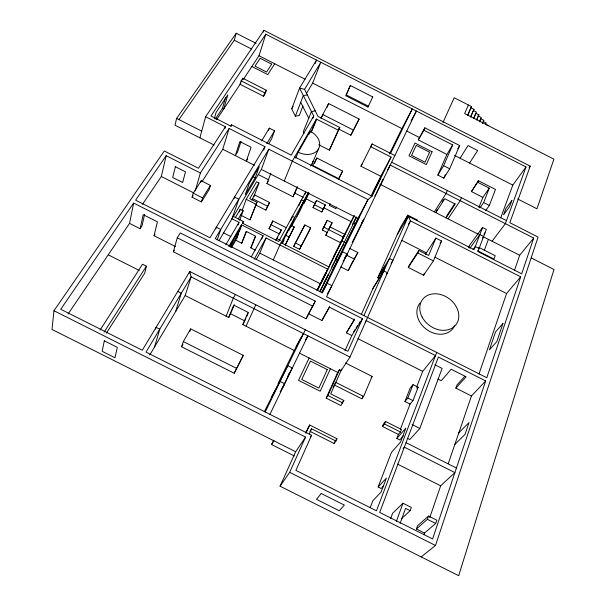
<?xml version="1.0" encoding="UTF-8"?>
<svg xmlns="http://www.w3.org/2000/svg" width="606" height="606" viewBox="0 0 606 606"><rect width="100%" height="100%" fill="white"/><g stroke="black" fill="none" stroke-linecap="round" stroke-linejoin="round"><path stroke-width="0.91" d="M53.957 310.726L52.01 329.452L295.667 451.735L305.553 437.085L53.957 310.726L164.324 150.985L198.442 168.271L225.424 126.798L205.616 116.738L263.936 30.3L530.205 166.15L509.828 222.69L538.09 237.075L435.487 545.461L421.208 556.922M68.092 313.984L129.54 223.372L133.646 203.063L362.509 318.703L347.927 351.275L189.792 271.503L142.281 350.238L60.744 309.272L133.646 203.063M129.54 223.372L140.13 228.72L143.213 214.668L157.416 221.841L154.038 235.742L175.528 246.589M144.569 214.418L142.039 225.856L140.13 228.72M142.471 204.305L161.317 176.513L166.173 155.674L200.374 173.005L195.261 190.898M256.043 43.352L236.242 33.254L176.619 118.405L175.013 125.215L214.13 145.061M100.051 330.073L142.539 264.231L146.394 266.17L144.698 273.185L106.353 333.202M199.882 137.835L205.616 116.738M173.361 251.785L177.263 237.772L180.308 232.946L315.325 301.152L306.083 318.771L173.361 251.785L174.361 250.195M178.785 119.806L234.287 40.223L236.242 33.254M192.079 197.223L193.231 193.162L201.192 180.747L210.433 185.428L209.199 189.489L201.374 201.927L192.079 197.223L193.072 195.67M214.35 118.587L216.092 112.443L227.833 94.869L223.705 108.997L222.341 108.3M155.606 329.096L156.113 327.316L159.772 329.149L154.575 346.912M200.715 182.383L201.192 180.747M225.515 97.748L222.44 108.353L215.365 118.988M201.374 201.927L202.578 197.889L210.433 185.428M224.879 128.608L225.424 126.798M241.12 80.871L240.074 84.295L263.549 96.24L265.208 93.619L266.352 90.241L242.839 78.272L241.12 80.871L264.686 92.862L263.549 96.24M242.317 79.984L242.839 78.272M202.033 181.671L222.773 149.25L229.136 128.487L264.943 146.675L263.671 150.197M230.954 126.624L231.507 124.813L291.191 155.128L313.726 116.011L299.553 88.135L316.506 60.077L315.165 63.554M175.626 311.575L181.33 293.206L177.778 291.418M263.398 32.035L263.936 30.3M189.231 273.291L189.792 271.503L191.102 276.919L185.171 295.546L149.78 354.957M243.309 79.424L258.997 55.752L265.792 34.201L526.008 166.953L505.374 223.659L492.072 241.226M241.044 141.38L237.59 151.947L235.295 155.606L239.878 141.546L251.089 147.235L246.301 161.188L247.649 158.984M215.736 228.985L216.319 227.22L220.728 229.454L217.153 239.976M485.694 380.947L432.601 538.946L379.689 512.418L438.373 357.04L485.694 380.947L471.445 395.976L448.213 463.772M397.256 234.575L408.368 216.274L410.489 220.879L520.683 276.836L486.777 377.743L326.543 296.766L416.398 111.034L411.141 120.821M387.545 170.081L390.241 165.09L533.712 238.075L521.698 273.829L477.922 251.596L486.315 229.401L482.55 227.485L469.703 245.142L468.68 247.778M435.691 523.478L436.79 520.206L428.54 516.062L417.519 525.796L416.398 528.993L424.465 533.038L435.691 523.478L427.419 519.327L416.398 528.993M181.573 346.776L183.345 341.579L190.663 328.876L243.286 355.366L234.227 373.251L181.573 346.776L182.936 344.405M233.946 198.76L234.537 197.048L238.832 199.222L231.924 218.895M427.419 519.327L428.54 516.062M423.867 534.795L424.465 533.038M429.79 517.501L440.66 485.8L454.894 472.604L404.331 447.167L403.066 448.569M478.967 374.038L506.571 293.524L520.683 276.836M514.539 270.261L519.683 255.262L533.712 238.075M189.754 331.512L190.663 328.876M471.445 395.976L455.863 388.105L456.985 384.977L464.802 376.281M239.355 211.858L240.287 209.244L243.15 210.691L239.681 220.251M268.496 130.608L269.375 128.154L274.579 130.798L271.594 138.956L268.708 143.751M401.558 518.706L410.164 510.661L411.322 507.427L402.975 503.23L392.59 513.297L390.696 518.433M242.074 210.676L246.195 199.291L256.565 181.785L258.959 182.997L253.952 196.495M400.119 523.425L405.558 508.358L410.164 510.661M238.082 224.924L239.014 222.334L231.5 218.539M255.202 177.831L259.27 166.642L249.263 183.368L245.294 194.465L255.202 177.831L252.755 176.596M230.189 246.975L231.636 242.998L229.735 246.263M396.294 521.554L402.975 503.23M218.971 240.68L261.36 169.407L268.784 149.205L367.971 199.579L372.031 196.185L391.059 157.06L370.743 146.713L372.145 143.97L394.87 155.537M231.613 247.43L235.779 240.264L241.468 224.796L263.087 235.734L261.716 239.112M236.726 238.628L238.31 234.325M239.264 231.75L241.483 225.727M242.756 223.22L243.392 221.501L232.977 216.228M251.801 200.154L254.55 194.89L269.519 202.48L265.852 210.115L255.065 204.654M500.707 217.865L512.812 185.11L526.008 166.953M407.3 438.289L409.785 439.539L419.814 428.442L442.122 368.418L434.835 364.729M484.262 250.498L488.413 239.37M303.015 105.989L299.296 115.504L295.364 116.163L291.721 108.86L299.553 88.135L304.591 89.34L317.93 116.375L339.792 127.502L329.361 150.152L318.688 144.728M240.491 215.054L249.975 219.849L256.989 202.306L249.74 198.639L258.959 182.997M256.989 202.306L249.975 219.849M235.779 240.264L241.68 243.241L246.18 231.371L255.421 236.052L250.763 247.839L255.368 250.164M246.483 231.424L241.68 243.241M482.55 227.485L474.089 249.649L408.368 216.274L363.888 315.635M436.691 352.434L376.47 510.805L295.887 470.392L311.575 435.282L146.001 352.101L191.102 276.919L350.003 357.063L410.489 220.879L408.542 224.046M297.508 187.239L292.993 196.753L266.935 183.542L270.89 173.202M485.565 210.759L489.36 205.449L495.488 189.436L478.339 180.702L471.438 191.557L482.853 197.367L489.277 188.148L477.71 182.254L471.438 191.557M370.13 507.737L372.811 500.791L381.06 492.11L386.416 478.089L378.129 486.989L381.166 488.512L383.734 485.785M378.129 486.989L391.484 452.341L400.49 442.198L405.876 428.101L396.832 438.449L399.771 439.933L403.414 435.805M396.832 438.449L398.369 434.457L400.483 432.025L401.467 429.472L385.53 421.45L383.492 423.935L382.484 426.457L398.369 434.457M400.354 429.306L410.073 404.088L412.981 400.627L418.125 387.242L413.004 384.659L410.126 388.196L404.937 401.498L410.073 404.088M416.572 387.234L422.685 371.357L435.494 355.586L366.206 320.574L365.221 322.104M295.364 116.163L303.318 95.551L307.34 94.915M479.922 207.888L483.671 202.555L489.277 188.148M404.937 401.498L407.808 398.021L413.004 384.659M478.892 207.487L482.853 197.367M306.53 93.392L312.651 83.098L320.801 62.267L304.591 89.34M265.852 210.115L269.519 202.48M252.028 245.347L255.361 236.923M382.484 426.457L384.522 423.988L385.53 421.45M226.114 316.18L233.295 298.197L235.363 294.493M477.71 182.254L478.339 180.702M185.171 295.546L228.727 317.491L233.734 305.129L248.096 312.378L242.801 324.581L294.205 350.488L303.462 333.588M284.267 181.027L292.319 161.158L316.393 119.056L338.307 130.207L329.361 150.152M228.727 317.491L234.431 304.742M295.758 158.174L298.205 152.189L310.189 131.207A16.089 12.052 23.4 0 1 318.506 148.978A16.089 12.052 23.4 0 1 298.205 152.189M312.688 118.549L313.726 116.011M461.416 197.692L460.189 200.677L448.054 218.857M279.525 234.045L269.041 228.735L272.806 220.917L286.38 227.795M271.435 224.25L272.806 220.917M256.133 259.716L259.792 253.141L266.042 237.976L327.907 269.276L317.355 289.57M308.765 134.661L310.189 131.207M435.881 238.12L428.662 255.452L418.86 250.483L409.345 265.004L408.292 267.466L423.564 275.207L433.426 260.891L441.592 241.021L435.881 238.12L425.404 254.422M310.802 132.547L316.393 119.056M423.564 275.207L424.276 273.495M311.976 130.722L316.18 120.594M485.482 124.738L486.201 123.01L483.073 121.412L483.777 120.299L480.649 118.7L479.558 121.283M482.331 123.753L483.777 120.299M320.877 118.132L328.611 103.535L359.116 119.071L350.844 135.221L338.436 128.911M327.013 107.33L328.611 103.535M362.236 397.968L362.971 396.233M335.929 382.219L334.164 384.886L361.873 398.839L363.638 396.438L372.076 376.409L345.488 362.994M479.528 121.889L481.346 117.579L478.21 115.973L476.748 119.42M447.342 190.534L446.092 193.496L434.313 211.873M437.077 209.706L435.828 212.638L444.781 198.738L455.227 204.048L446.069 217.849L447.296 214.903L454.932 203.381M476.717 120.018L478.914 114.845L475.771 113.246L473.559 118.405M292.993 196.753L297.319 186.61M305.719 432.548L309.666 425.003L336.921 438.699L335.929 441.024L311.598 428.806L309.901 431.313L334.103 443.471L335.095 441.153M473.892 118.132L476.467 112.11L473.324 110.504L470.726 116.519M408.292 267.466L417.799 252.967L418.86 250.483M275.927 240.074L281.298 229.924L270.753 224.591M279.874 233.219L281.298 229.924M446.895 154.447L437.843 175.104L443.842 178.156L449.697 168.779L459.681 145.561L424.874 127.813L418.329 139.895L446.895 154.447L452.682 144.932L423.761 130.192L418.329 139.895M443.842 178.156L445.319 174.733M470.68 117.102L474.013 109.36L470.87 107.754L467.506 115.481M311.931 164.181L318.567 148.879M245.839 318.461L244.771 320.915L230.742 313.84M246.551 316.832L248.324 312.741M341.14 370.546L339.481 369.705L337.709 372.41L326.187 398.127L340.936 405.55L343.837 400.46L330.732 393.862L341.739 369.115M467.824 115.201L471.559 106.611L454.205 97.748L442.978 122.457M314.537 163.325L316.862 158.007L342.617 171.097L338.443 179.573M273.298 259.966L279.874 244.975L308.113 192.928M290.607 220.546L292.471 216.297L294.796 217.471L290.289 227.659M468.4 104.997L464.643 113.572L553.907 159.151L536.946 208.797L517.569 198.927M437.843 175.104L443.622 165.68L452.682 144.932M350.389 85.491L346.253 94.915L368.395 106.201M282.154 243.46L285.759 235.287L291.13 225.379L294.221 226.939L285.312 245.013M298.834 205.767L301.485 199.76L303.773 200.919L296.917 216.357M246.021 326.21L255.815 304.81M288.948 230.31L291.13 225.379M285.237 245.013L294.221 226.939M308.749 192.602L303.947 203.366L308.916 193.193M326.187 398.127L327.929 395.506L339.481 369.705M333.058 387.37L333.792 385.711M344.973 350.738L351.798 335.572L362.509 318.703M361.312 314.438L373.508 287.327L380.969 275.313L385.287 265.678L377.803 277.79L379.174 278.48M377.803 277.79L400.687 226.955L407.808 215.183L417.557 220.137M309.31 433.904L311.598 428.806M404.361 222.864L407.808 215.183M305.878 433.396L309.666 425.003M531.485 258.058L553.99 269.496L458.689 575.7L280.063 486.209L289.668 472.347L305.553 437.085M280.063 486.209L295.667 451.735M351.798 335.572L346.397 332.845L354.427 319.112M330.429 368.743L320.195 391.241L298.531 380.341L309.121 358.01M234.227 373.251L243.286 355.366M293.698 246.347L304.818 224.94L310.636 227.879L308.999 231.348L299.569 249.316L293.698 246.347L304.818 224.94M313.014 207.593L316.582 200.488L325.286 204.896L323.884 207.828L321.703 212.002L313.014 207.593L316.582 200.488M350.844 135.221L359.116 119.071M423.761 130.192L424.874 127.813M299.569 249.316L310.636 227.879M294.274 455.932L271.602 444.554L273.617 440.289M372.728 96.93L350.283 85.484L345.776 95.763L367.94 107.057L372.781 96.915M340.867 266.882L348.245 270.617L351.427 263.943M348.245 270.617L357.858 252.528L349.556 248.324M321.703 212.002L325.286 204.896M306.083 318.771L308.552 313.741L321.938 320.498L329.573 306.56M330.209 203.722L329.414 205.366L335.86 208.638L336.671 207.002M376.159 193.587L383.007 179.437L382.128 181.065M283.396 385.855L289.35 373.538L287.971 375.985M269.928 414.36L307.901 335.83L305.666 339.837M264.345 411.618L284.835 371.266M294.205 350.488L278.048 383.56L287.805 365.698L292.357 367.986L288.698 374.485M390.582 153.356L412.285 108.936L401.876 128.57L389.438 153.992M265.223 411.997L305.326 329.785M371.069 196.185L380.765 176.285L391.059 157.06M319.945 291.85L356.714 216.933M321.619 292.562L357.904 218.387L367.971 199.579L322.437 292.796L215.236 238.612L268.784 149.205M325.793 235.226L329.99 226.894L344.791 234.393L343.42 237.166L340.504 242.68L325.793 235.226L327.195 232.484L322.309 230.007L327.225 220.311L332.103 222.788L329.891 227.182M327.225 220.311L322.309 230.007M352.434 224.394L353.253 222.728L355.76 223.993M321.786 280.586L325.513 273.048M341.867 239.923L328.846 266.701M354.033 215.691L342.284 239.082L344.791 234.393M316.991 290.463L325.96 273.048L317.188 290.38M317.446 290.479L354.328 215.728M380.765 176.285L360.964 166.218L372.145 143.97M328.588 229.644L332.103 222.788M360.964 166.218L362.35 163.491M342.617 171.097L338.678 178.634L312.741 165.461L316.862 158.007M367.94 107.057L368.751 105.52M334.088 255.687L341.882 240.946L345.996 243.029M326.339 271.427L327.596 269.064M353.677 221.932L355.783 217.971M336.118 257.739L343.094 244.688L344.769 245.536M335.368 259.679L337.906 254.937L331.702 267.148M323.892 282.82L328.452 274.313L319.68 291.637M373.076 192.057L380.53 178.179L371.47 196.367M242.801 324.581L244.377 321.65M308.552 313.741L315.325 301.152M332.709 269.89L342.504 251.725L347.185 254.096L343.132 261.504M282.245 243.453L284.017 240.173M291.584 226.19L300.235 210.221L308.287 193.314M321.869 292.903L327.104 283.244L331.914 285.676L327.49 293.69M374.841 196.018L375.72 194.397M305.833 191.776L278.722 241.514L242.43 223.152L243.392 221.501M304.78 194.465L305.613 192.935M361.297 223.841L363.835 219.167L352.207 242.317M276.139 240.218L277.828 237.128M338.307 130.207L339.792 127.502M296.031 346.746L301.78 336.247M344.519 258.3L346.306 255.028L354.654 259.254M271.246 397.491L280.108 381.469L284.714 383.787L280.207 391.764M269.041 228.735L270.677 225.811M254.149 259.323L266.042 237.976M251.255 256.846L263.087 235.734M351.881 263.125L353.26 260.678M354.184 259.05L357.858 252.528M250.763 247.839L251.695 246.195M282.032 388.272L282.941 386.658M321.938 320.498L329.459 307.234L354.472 319.87L346.397 332.845M321.112 118.102L322.869 115.019M266.935 183.542L268.17 181.414M228.78 246.528L241.468 224.796M225.811 244.839L239.014 222.334M238.302 218.925L243.15 210.691M235.423 217.463L240.287 209.244M291.721 108.86L293.16 106.467M266.837 143.63L274.579 130.798M470.87 107.754L471.559 106.611M264.943 146.675L209.971 237.749L135.63 200.177L166.173 155.674M261.572 140.956L269.375 128.154M473.324 110.504L474.013 109.36M271.602 444.554L274.041 440.57M378.5 276.245L389.476 258.482L392.991 260.262L391.067 263.345M457.727 148.72L459.681 145.561M478.21 115.973L478.914 114.845M372.955 288.554L383.886 270.965L387.439 272.768L386.439 274.359M460.068 158.227L468.021 145.591L477.679 150.515L469.567 163.067M264.686 92.862L266.352 90.241M353.646 331.785L355.108 329.475M356.086 327.937L357.548 325.634M359.01 323.324L359.987 321.786M274.73 63.774L267.776 74.599L251.876 66.501M104.118 332.118L146.394 266.17M442.054 201.972L443.547 199.647M200.374 173.005L229.136 128.487M231.507 124.813L230.727 126.025L210.971 115.988L265.792 34.201M154.038 235.742L154.977 234.302M341.011 370.743L350.003 357.063M216.653 119.64L240.938 82.999M440.032 243.317L441.592 241.021M310.53 436.805L311.575 435.282M342.019 403.058L343.837 400.46M371.19 377.636L372.076 376.409M469.779 248.346L479.838 234.59L483.626 236.514L482.543 237.976M529.099 167.665L530.205 166.15M483.914 234.302L485.027 232.795M473.036 249.589L475.271 246.559L479.096 248.505M336.012 439.926L336.921 438.699M334.103 443.471L335.929 441.024M416.958 388.651L418.125 387.242M455.863 388.105L466.097 376.788L451.19 369.251L441.274 380.742L437.949 379.068M458.825 432.805L469.021 422.564L465.022 434.404L454.826 444.478M315.241 110.921L311.454 111.549L303.227 131.919L303.962 133.381M289.668 472.347L435.487 545.461M407.808 398.021L412.981 400.627M108.224 254.808L139.206 270.42M299.326 353.071L337.709 372.41M335.8 382.416L363.638 396.438M412.118 424.564L419.814 428.442M327.929 395.506L342.754 402.967M384.522 423.988L400.483 432.025M406.035 442.66L456.439 468.021M183.345 341.579L236.491 368.304M397.559 464.135L440.66 485.8M252.399 198.556L267.413 206.169M246.195 199.291L255.891 204.199M335.247 259.368L337.709 260.618M285.759 235.287L288.873 236.863M295.281 242.908L301.182 245.892M161.317 176.513L193.738 192.92M193.231 193.162L202.578 197.889M276.624 238.438L280.533 240.415M281.101 242.711L329.043 266.973M223.311 232.749L230.871 236.567M259.792 253.141L320.248 283.706M177.263 237.772L312.832 306.242M357.911 338.656L422.685 371.357M379.909 184.216L478.323 234.242M483.368 236.802L519.683 255.262M478.77 247.339L495.216 255.694L493.988 259.08L477.498 250.71M294.736 156.931L372.031 196.185M176.619 118.405L201.707 131.138M222.773 149.25L254.391 165.294M401.808 240.377L426.124 252.71M435.078 257.255L506.571 293.524M261.36 169.407L357.904 218.387M417.799 252.967L433.426 260.891M258.217 174.528L269.003 179.997M294.978 193.17L303.303 197.389M306.348 198.935L315.218 203.434M323.884 207.828L350.942 221.554M314.37 204.654L323.096 209.078M323.725 227.129L343.42 237.166M485.489 124.124L488.61 125.715M234.287 40.223L251.475 48.988M258.997 55.752L305.083 79.242M312.651 83.098L401.876 128.57M406.687 131.025L419.443 137.524M454.598 155.439L512.812 185.11M443.622 165.68L449.697 168.779M322.46 114.352L353.268 130.04M483.671 202.555L489.36 205.449M391.643 162.196L506.48 220.622M300.712 102.308L308.757 118.231M454.538 325.71A20.809 16.582 36.8 0 1 427.647 330.217A20.809 16.582 36.8 0 1 420.026 303.045M312.946 161.234A15.756 11.953 23.2 0 1 310.522 166.097M104.3 340.814L102.202 351.344L114.981 357.752L117.322 347.352L104.3 340.814M175.384 166.703L172.702 177.467L182.656 182.504L185.481 171.816L175.384 166.703M502.95 323.521L496.852 341.572L489.451 349.791L495.557 331.883L502.95 323.521M232.939 240.756L230.621 247.134L236.635 236.794L238.991 230.378L232.939 240.756M511.865 200.525L509.616 206.669L503.609 214.744L505.858 208.623L511.865 200.525M432.086 151.78L426.291 164.59L409.005 155.787L414.996 143.069L432.086 151.78M429.578 152.212L425.041 162.203L411.565 155.341L416.224 145.41L429.578 152.212M327.308 369.592L318.862 388.082L301.743 379.462L310.431 361.085L327.308 369.592M359.328 216.88L346.018 243.112L359.328 216.88M271.67 64.138L266.579 72.031L254.997 66.13L260.171 58.282L271.67 64.138M321.225 493.489L316.499 499.344L339.269 510.76L344.322 505.071L321.225 493.489M422.109 317.036A20.952 16.635 36.7 0 0 455.901 324.816A20.952 16.635 36.7 0 0 439.842 294.334A20.952 16.635 36.7 0 0 422.109 317.036"/></g></svg>
